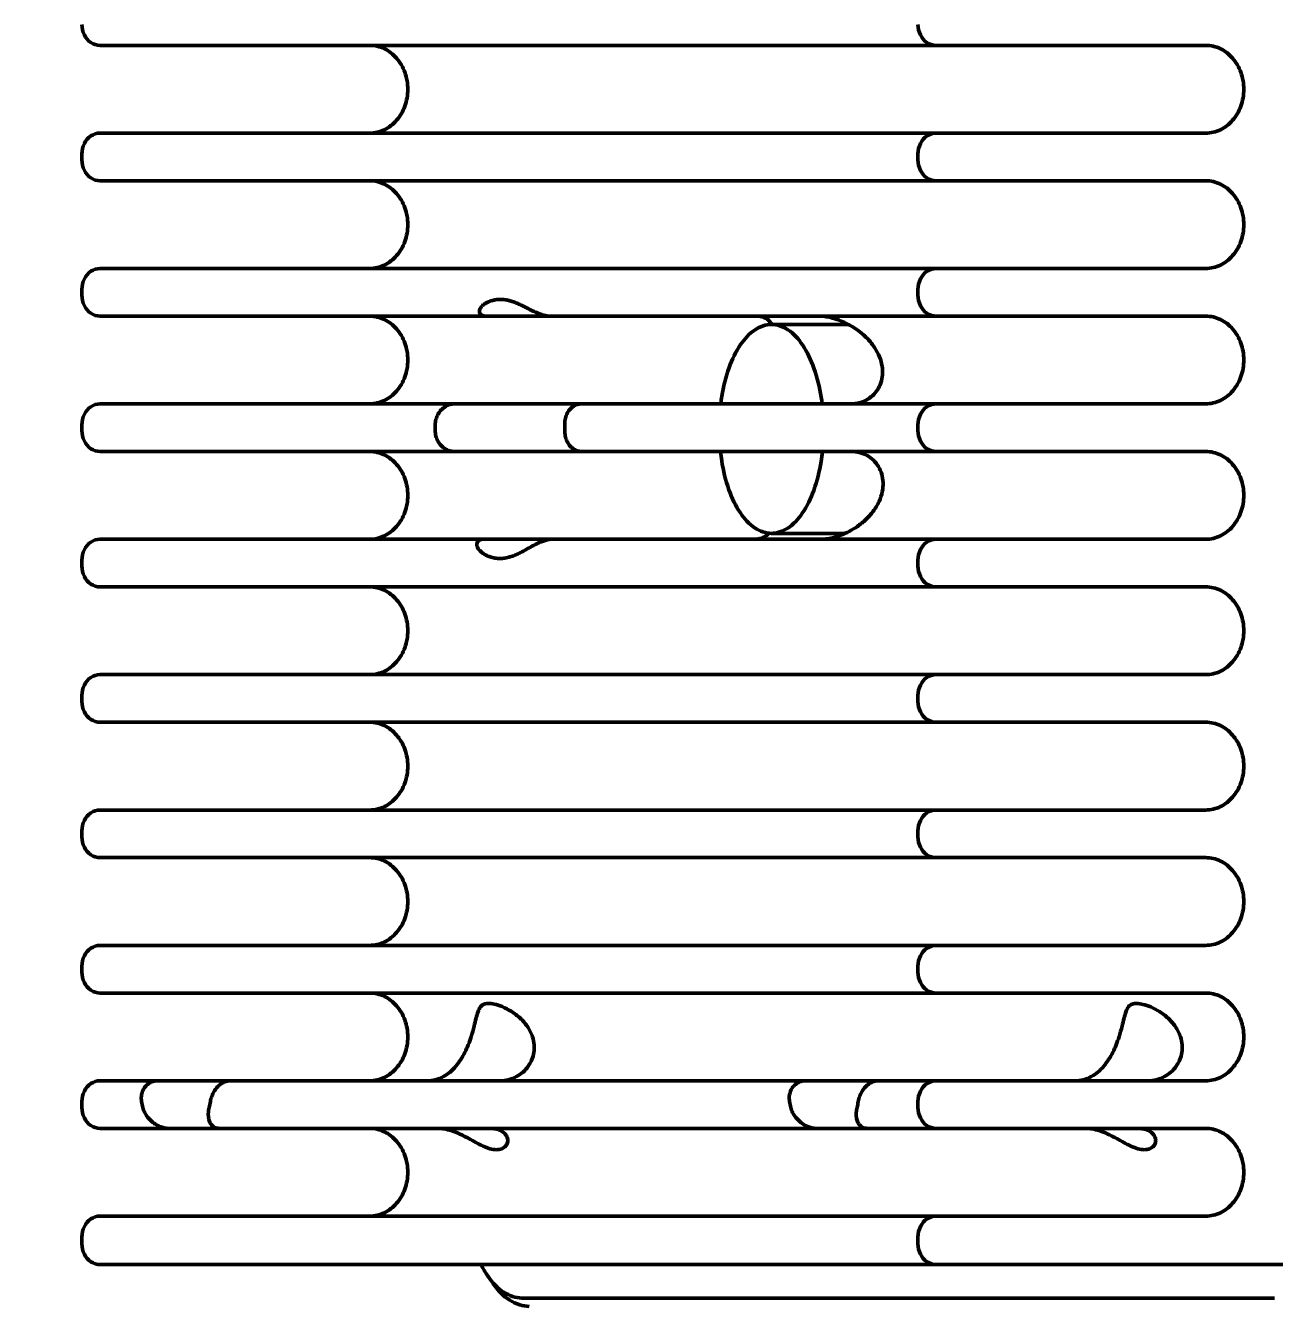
# Model space of a CAD drawing. Header units: inches. Extents: x -2049 to -860, y -317 to 524.
# Drawn here: x -1827.97 to -1808.05, y 403.3 to 423.74 of the extents above; entities that cross this region are included whole.
import ezdxf

# ---------------------------------------------------------------- set-up
doc = ezdxf.new("R2010")
doc.units = ezdxf.units.IN
doc.header["$LTSCALE"] = 2.5746062992
doc.header["$MEASUREMENT"] = 0
doc.header["$PDMODE"] = 3
doc.header["$PDSIZE"] = 0.3125
doc.layers.get('0').update_dxf_attribs({"linetype": 'CONTINUOUS', "lineweight": 50})
doc.layers.get('Defpoints').update_dxf_attribs({"linetype": 'CONTINUOUS'})
doc.layers.add('dim', color=7, linetype='CONTINUOUS', lineweight=9)
doc.styles.add('TEXTSTYLE_1', font='gdt', dxfattribs={"width": 0.8})
doc.dimstyles.new('ISO-25$0', dxfattribs={"dimtxt": 5, "dimasz": 5, "dimexe": 1.25, "dimexo": 0.625, "dimtad": 1, "dimdec": 0, "dimlfac": 1.5, "dimdsep": 46, "dimtxsty": 'TEXTSTYLE_1', "dimcen": 2.5, "dimclrd": 256, "dimclre": 256, "dimclrt": 256, "dimadec": 0, "dimazin": 0, "dimtfac": 1, "dimtdec": 0, "dimtmove": 0, "dimatfit": 3, "dimfxl": 1, "dimlwd": 25, "dimarcsym": 0})

# ---------------------------------------------------------------- blocks, each defined once
blk = doc.blocks.new('*D13')
at = {"layer": 'Defpoints', "color": 0, "transparency": 16777216}
for p in [(-1952.079727108495, 431.319482655646), (-1819.684265808555, 431.319482655646), (-1861.139652854622, 52.36996971230027)]:
    blk.add_point(p, dxfattribs=at)
at = {"layer": 'dim', "lineweight": -2, "transparency": 16777216}
for p, q in [((-1820.309265808555, 431.319482655646), (-1953.329727108495, 431.319482655646)), ((-1861.764652854622, 52.36996971230027), (-1953.329727108495, 52.3699697123003))]:
    blk.add_line(p, q, dxfattribs=at)
at = {"layer": 'dim', "lineweight": 25, "transparency": 16777216}
blk.add_line((-1952.079727108495, 57.3699697123003), (-1952.079727108495, 426.319482655646), dxfattribs=at)
at = {"layer": 'dim', "transparency": 16777216}
for points in [[(-1952.913060441828, 426.319482655646), (-1951.246393775161, 426.319482655646), (-1952.079727108495, 431.319482655646)], [(-1952.913060441828, 57.3699697123003), (-1951.246393775161, 57.3699697123003), (-1952.079727108495, 52.3699697123003)]]:
    blk.add_solid(points, dxfattribs=at)
at = {"layer": 'dim', "transparency": 16777216, "insert": (-1955.204727108495, 239.8956220591813), "char_height": 5, "attachment_point": 5, "rotation": 90, "style": 'TEXTSTYLE_1'}
blk.add_mtext('568', dxfattribs=at)
blk = doc.blocks.new('*D15')
at = {"layer": 'Defpoints', "color": 0, "transparency": 16777216}
for p in [(-1976.245767528444, 472.9669413630263), (-1812.480455610516, 472.9669413630263), (-1861.139652854622, 52.36996971230027)]:
    blk.add_point(p, dxfattribs=at)
at = {"layer": 'dim', "lineweight": -2, "transparency": 16777216}
for p, q in [((-1813.105455610516, 472.9669413630263), (-1977.495767528444, 472.9669413630263)), ((-1861.764652854622, 52.36996971230027), (-1977.495767528444, 52.36996971230031))]:
    blk.add_line(p, q, dxfattribs=at)
at = {"layer": 'dim', "lineweight": 25, "transparency": 16777216}
blk.add_line((-1976.245767528444, 57.36996971230031), (-1976.245767528444, 467.9669413630263), dxfattribs=at)
at = {"layer": 'dim', "transparency": 16777216}
for points in [[(-1977.079100861777, 467.9669413630263), (-1975.412434195111, 467.9669413630263), (-1976.245767528444, 472.9669413630263)], [(-1977.079100861777, 57.36996971230031), (-1975.412434195111, 57.36996971230031), (-1976.245767528444, 52.36996971230031)]]:
    blk.add_solid(points, dxfattribs=at)
at = {"layer": 'dim', "transparency": 16777216, "insert": (-1979.370767528444, 260.6513340369033), "char_height": 5, "attachment_point": 5, "rotation": 90, "style": 'TEXTSTYLE_1'}
blk.add_mtext('630', dxfattribs=at)

msp = doc.modelspace()

# ---------------------------------------------------------------- linework, layer by layer
at = {"color": 7, "linetype": 'Continuous'}
for p, q in [((-1826.779235799654, 423.4218666281317), (-1809.145209559334, 423.4218666281317)), ((-1826.779235799654, 422.0219116092514), (-1809.145209559334, 422.0219116092514)), ((-1827.067901659664, 421.6885889870792), (-1827.067901659664, 421.5952586512454)), ((-1813.734996725364, 421.5952586512454), (-1813.734996725364, 421.6885889870792)), ((-1826.779235799654, 421.2619360290733), (-1809.145209559334, 421.2619360290733)), ((-1826.779235799654, 419.8619810101928), (-1809.145209559334, 419.8619810101928)), ((-1827.067901659664, 419.5286583863275), (-1827.067901659664, 419.4353280521869)), ((-1813.734996725364, 419.4353280521869), (-1813.734996725364, 419.5286583863275)), ((-1826.779235799654, 419.1020054283214), (-1809.145209559334, 419.1020054283214)), ((-1816.071461300831, 418.9686763797913), (-1814.84848287131, 418.9686763797913)), ((-1826.779235799654, 417.7020504111345), (-1809.145209559334, 417.7020504111345)), ((-1827.067901659664, 417.3687277872689), (-1827.067901659664, 417.2753974531285)), ((-1821.434736011568, 417.3020632621572), (-1821.434722699009, 417.2753974531285)), ((-1813.734996725364, 417.2753974531285), (-1813.734996725364, 417.3687277872689)), ((-1826.779235799654, 416.942074829263), (-1809.145209559334, 416.942074829263)), ((-1826.779235799654, 415.5421198120759), (-1809.145209559334, 415.5421198120759)), ((-1816.071461300831, 415.6354501462163), (-1814.902735487482, 415.6354501462163)), ((-1827.067901659664, 415.2087971882104), (-1827.067901659664, 415.1154668540701)), ((-1813.734996725364, 415.1154668540701), (-1813.734996725364, 415.2087971882104)), ((-1826.779235799654, 414.7821442302045), (-1809.145209559334, 414.7821442302045)), ((-1826.779235799654, 413.3821892130175), (-1809.145209559334, 413.3821892130175)), ((-1827.067901659664, 413.0488665891519), (-1827.067901659664, 412.9555362550115)), ((-1813.734996725364, 412.9555362550115), (-1813.734996725364, 413.0488665891519)), ((-1826.779235799654, 412.6222136311461), (-1809.145209559334, 412.6222136311461)), ((-1826.779235799654, 411.2222586122657), (-1809.145209559334, 411.2222586122657)), ((-1827.067901659664, 410.8889359900936), (-1827.067901659664, 410.7956056542598)), ((-1813.734996725364, 410.7956056542598), (-1813.734996725364, 410.8889359900936)), ((-1826.779235799654, 410.4622830320876), (-1809.145209559334, 410.4622830320876)), ((-1826.779235799654, 409.0623280132072), (-1809.145209559334, 409.0623280132072)), ((-1827.067901659664, 408.729005391035), (-1827.067901659664, 408.6356750552013)), ((-1813.734996725364, 408.6356750552013), (-1813.734996725364, 408.729005391035)), ((-1826.779235799654, 408.3023524330291), (-1809.145209559334, 408.3023524330291)), ((-1809.145209559334, 406.9023974141488), (-1826.779235799654, 406.9023974141488)), ((-1827.067901659664, 406.5690747902831), (-1827.067901659664, 406.4757444561428)), ((-1813.734996725364, 406.4757444561428), (-1813.734996725364, 406.5690747902831)), ((-1826.779235799654, 406.1424218322774), (-1809.145209559334, 406.1424218322774)), ((-1826.779235799654, 404.7424668150903), (-1809.145209559334, 404.7424668150903)), ((-1827.067901659664, 404.4091441912248), (-1827.067901659664, 404.3024809517233)), ((-1813.734996725364, 404.3024809517233), (-1813.734996725364, 404.4091441912248)), ((-1826.779235799654, 403.9691583278579), (-1807.384347816998, 403.9691583278579)), ((-1808.050993063036, 403.4358421320438), (-1820.050607503566, 403.4358421320438))]:
    msp.add_line(p, q, dxfattribs=at)
for centre, radius, start, end in [((-1817.451127791961, 417.3039796322757), 3.983610449654928, 179.068694119699, 180.0275629112016), ((-1823.500224532193, 417.3020661441179), 4.132075472985142, 359.9999600603005, 0.924377254199259), ((-1823.500888346638, 417.3020613622983), 4.132739282349646, 359.6303323334992, 359.8151815587997), ((-1823.501297405574, 417.3020636329853), 4.133148344672749, 359.815168385499, 359.9999948781007), ((-1824.181519621118, 406.9216525320767), 1.966258482675377, 190.3298091244986, 193.1075820250031), ((-1826.937858898089, 406.9182257757817), 1.949388431086261, 346.8803908109995, 349.6822042110012), ((-1813.848518288061, 406.92165253377), 1.96625849283505, 190.3298091276014, 193.1075820134019), ((-1816.604858557293, 406.9182259806685), 1.949389436893943, 346.8803915351971, 349.6822034900987)]:
    msp.add_arc(centre, radius, start, end, dxfattribs=at)
for points, start_tangent, end_tangent in [([(-1826.779235799653, 423.4218666281317), (-1826.924030083822, 423.4668500999965), (-1827.028915780063, 423.5879374564506), (-1827.067901659664, 423.7551892519973)], (-1, 0), (0, 1)), ([(-1813.734996725365, 423.7551892519973), (-1813.696039895658, 423.5879952141947), (-1813.591175168983, 423.4668836455451), (-1813.446330865355, 423.4218666281317)], (0, -1), (1, 0)), ([(-1821.871916189644, 422.7218891186915), (-1821.918815003807, 422.9918288986815), (-1822.04947686033, 423.2168372243356), (-1822.24433978697, 423.3677125421677), (-1822.478114493633, 423.4218666281317)], (0, 1), (-1, 0)), ([(-1809.145209559334, 423.4218666281317), (-1808.911434852672, 423.3677125421677), (-1808.716571926031, 423.2168372243356), (-1808.585910069507, 422.9918288986815), (-1808.539011255345, 422.7218891186915)], (1, 0), (0, -1)), ([(-1822.478114493633, 422.0219116092514), (-1822.24433978697, 422.0760656952154), (-1822.04947686033, 422.2269410130475), (-1821.918815003807, 422.4519493387015), (-1821.871916189644, 422.7218891186915)], (1, 0), (0, 1)), ([(-1808.539011255345, 422.7218891186915), (-1808.585910069507, 422.4519493387015), (-1808.716571926031, 422.2269410130475), (-1808.911434852672, 422.0760656952154), (-1809.145209559334, 422.0219116092514)], (0, -1), (-1, 0)), ([(-1827.067901659664, 421.6885889870793), (-1827.028944829957, 421.8557830231884), (-1826.924080103281, 421.9768945935311), (-1826.779235799653, 422.0219116092514)], (0, 1), (1, 0)), ([(-1813.446330865355, 422.0219116092514), (-1813.591125149522, 421.9769281373868), (-1813.696010845765, 421.8558407809327), (-1813.734996725365, 421.6885889870793)], (-1, 0), (0, -1)), ([(-1826.779235799653, 421.2619360290733), (-1826.924030083822, 421.3069195009379), (-1827.028915780063, 421.4280068556988), (-1827.067901659664, 421.5952586512453)], (-1, 0), (0, 1)), ([(-1813.734996725365, 421.5952586512453), (-1813.696039895658, 421.4280646151363), (-1813.591175168983, 421.3069530447936), (-1813.446330865355, 421.2619360290733)], (0, -1), (1, 0)), ([(-1821.871916189644, 420.5619585196332), (-1821.918815003807, 420.8318982996232), (-1822.04947686033, 421.0569066252773), (-1822.24433978697, 421.2077819431091), (-1822.478114493633, 421.2619360290733)], (0, 1), (-1, 0)), ([(-1809.145209559334, 421.2619360290733), (-1808.911434852672, 421.2077819431091), (-1808.716571926031, 421.0569066252773), (-1808.585910069507, 420.8318982996232), (-1808.539011255345, 420.5619585196332)], (1, 0), (0, -1)), ([(-1822.478114493633, 419.8619810101928), (-1822.24433978697, 419.916135096157), (-1822.04947686033, 420.0670104139889), (-1821.918815003807, 420.2920187396429), (-1821.871916189644, 420.5619585196332)], (1, 0), (0, 1)), ([(-1808.539011255345, 420.5619585196332), (-1808.585910069507, 420.2920187396429), (-1808.716571926031, 420.0670104139889), (-1808.911434852672, 419.916135096157), (-1809.145209559334, 419.8619810101928)], (0, -1), (-1, 0)), ([(-1827.067901659664, 419.5286583863275), (-1827.028944829957, 419.6958524241298), (-1826.924080103281, 419.8169639927795), (-1826.779235799653, 419.8619810101928)], (0, 1), (1, 0)), ([(-1813.446330865355, 419.8619810101928), (-1813.591125149522, 419.8169975383282), (-1813.696010845765, 419.6959101818741), (-1813.734996725365, 419.5286583863275)], (-1, 0), (0, -1)), ([(-1826.779235799653, 419.1020054283214), (-1826.924030083822, 419.146988900186), (-1827.028915780063, 419.2680762566403), (-1827.067901659664, 419.4353280521869)], (-1, 0), (0, 1)), ([(-1820.62048523365, 419.1020054300147), (-1820.661584823174, 419.1060216014646), (-1820.695229613375, 419.1184809222146), (-1820.718387768015, 419.1390153970359), (-1820.72905665288, 419.1656230199208), (-1820.727103127142, 419.1962963460509), (-1820.712949078019, 419.228938569505), (-1820.686708698547, 419.2623283434331), (-1820.647659971206, 419.2952697912861), (-1820.596369368915, 419.3250442047392), (-1820.535010333708, 419.3486394116024), (-1820.466484695248, 419.363670487773), (-1820.395617307912, 419.3686635270753)], (-1, 0), (1, 0)), ([(-1820.395617307912, 419.3686635270753), (-1820.318064264418, 419.362991298356), (-1820.242868559822, 419.3472619275022), (-1820.169546255004, 419.3233761353491), (-1820.099484773612, 419.2942282604982), (-1820.032344266102, 419.2623301027498), (-1819.967072539104, 419.2295010496719), (-1819.902176550701, 419.1969548402128), (-1819.836722736955, 419.1660547637153), (-1819.772136711725, 419.1392253060513), (-1819.710207234553, 419.1186509172593), (-1819.653791254745, 419.1060931662053), (-1819.605081443211, 419.1020054300147)], (1, 0), (1, 0)), ([(-1813.734996725365, 419.4353280521869), (-1813.696039895658, 419.2681340160777), (-1813.591175168983, 419.147022445735), (-1813.446330865355, 419.1020054283214)], (0, -1), (1, 0)), ([(-1821.871916189644, 418.4020279205746), (-1821.918815003807, 418.6719677005649), (-1822.04947686033, 418.8969760262189), (-1822.24433978697, 419.0478513423573), (-1822.478114493633, 419.1020054283214)], (0, 1), (-1, 0)), ([(-1816.071461300831, 418.9686763797913), (-1816.331211620791, 418.8856373496347), (-1816.563453718684, 418.6471811195813), (-1816.745425621419, 418.2821867987846), (-1816.863100695727, 417.8224189368188), (-1816.879819037991, 417.7067824162505)], (-1, 0), (-0.1244129919042194, -0.9922305213232662)), ([(-1816.124234141922, 419.042498200199), (-1816.17988511863, 419.0768048728128), (-1816.245583655207, 419.0960298249767), (-1816.319363925935, 419.1020054300147)], (-0.7637117201696733, 0.6455574401054321), (-1, 0)), ([(-1816.067273154894, 418.9696954847929), (-1816.079978211054, 418.9916710381909), (-1816.124234141922, 419.042498200199)], (-0.4593719394216995, 0.8882440099837131), (-0.7637117188787874, 0.6455574416325847)), ([(-1815.26262265891, 417.7028997937096), (-1815.277746543699, 417.8096104568739), (-1815.393919811673, 418.2722673557856), (-1815.576379883337, 418.642637650914), (-1815.810575371505, 418.8848899430895), (-1816.071461300831, 418.9686763797913)], (-0.1231545393544798, 0.9923875046756614), (-1, 0)), ([(-1815.303960135496, 419.1020054300147), (-1815.22276140829, 419.0964391565311), (-1815.126867001135, 419.0782487232872), (-1815.018807272171, 419.0457013691715), (-1814.904861949489, 418.9987608444686), (-1814.785334709121, 418.9349798599193), (-1814.66108083641, 418.8498598797056), (-1814.537015371459, 418.738294922821), (-1814.427322649378, 418.6018033863446), (-1814.347619688577, 418.4498900969973), (-1814.30735115019, 418.3017100406574), (-1814.302448222112, 418.1640617728546), (-1814.328664284404, 418.0370034763455), (-1814.382795605926, 417.9249918324802), (-1814.461371643883, 417.8317419324751), (-1814.560566117897, 417.7610561357577), (-1814.674529611154, 417.7170645782217), (-1814.797900835133, 417.7020504111345)], (1, 0), (-1, -7.524671684710189e-10)), ([(-1809.145209559334, 419.1020054283214), (-1808.912006955743, 419.0481325976804), (-1808.716492778787, 418.8968908051837), (-1808.585991500984, 418.672175271162), (-1808.539032351906, 418.4047645234716), (-1808.584110754067, 418.1371353563459), (-1808.713880024004, 417.9102041871681), (-1808.910834251717, 417.7564899297407), (-1809.145209559334, 417.7020504111345)], (1, 0), (-1, -8.295675673571268e-10)), ([(-1822.478114493633, 417.7020504111345), (-1822.24433978697, 417.7562044970985), (-1822.04947686033, 417.9070798132373), (-1821.918815003807, 418.1320881405844), (-1821.871916189644, 418.4020279205746)], (1, 0), (0, 1)), ([(-1827.067901659664, 417.3687277872689), (-1827.028944829957, 417.5359218250713), (-1826.924080103281, 417.657033393721), (-1826.779235799653, 417.7020504111345)], (0, 1), (1, 0)), ([(-1821.434211565831, 417.3687277974286), (-1821.422190929626, 417.4545848179338), (-1821.389524324649, 417.5352888045977), (-1821.338823411824, 417.604697130735), (-1821.274483384464, 417.6577359639332), (-1821.201880812935, 417.6908364089845), (-1821.126544520468, 417.7020504111345)], (0.01613533402633926, 0.999869817024125), (1, 0)), ([(-1819.099022146233, 417.7020504111345), (-1819.171921500454, 417.6909175813896), (-1819.238563311922, 417.6578460558495), (-1819.294422831169, 417.6047969867799), (-1819.336046956173, 417.5354683734413), (-1819.361171625694, 417.4548680306872), (-1819.368686817503, 417.3687277872689)], (-1, 0), (0.01613533029615441, -0.9998698170843212)), ([(-1813.446330865355, 417.7020504111345), (-1813.591125149522, 417.6570669392698), (-1813.696010845765, 417.5359795828155), (-1813.734996725365, 417.3687277872689)], (-1, 0), (0, -1)), ([(-1826.779235799653, 416.942074829263), (-1826.924030083822, 416.9870583011278), (-1827.028915780063, 417.1081456575819), (-1827.067901659664, 417.2753974531287)], (-1, 0), (0, 1)), ([(-1821.130285783005, 416.942074829263), (-1821.205400020565, 416.953256523651), (-1821.277831577697, 416.986424540691), (-1821.341678305493, 417.0395286159264), (-1821.391592033265, 417.1088237362077), (-1821.423421340599, 417.1893285187656), (-1821.434663302171, 417.275397444662)], (-1, 0), (-0.006452019015008637, 0.9999791855086935)), ([(-1819.368235082858, 417.2753974531287), (-1819.359957333043, 417.18961845045), (-1819.334128118947, 417.1090049830909), (-1819.29190155578, 417.0396281062231), (-1819.235630874544, 416.9865317167807), (-1819.168700247263, 416.9533359367395), (-1819.095280882004, 416.9420748309565)], (-0.006452015015858297, -0.9999791855344966), (1, 0)), ([(-1813.734996725365, 417.2753974531287), (-1813.696039895658, 417.1082034153262), (-1813.591175168983, 416.9870918466764), (-1813.446330865355, 416.942074829263)], (0, -1), (1, 0)), ([(-1821.871916189644, 416.242097319823), (-1821.918815003807, 416.512037099813), (-1822.04947686033, 416.7370454271601), (-1822.24433978697, 416.8879207432988), (-1822.478114493633, 416.942074829263)], (0, 1), (-1, 0)), ([(-1816.884588930224, 416.9375140112597), (-1816.86517605627, 416.7945160691337), (-1816.749002788295, 416.3318591702222), (-1816.566542718325, 415.9614888750938), (-1816.332347230156, 415.7192365829182), (-1816.071461300831, 415.6354501462163)], (0.1116116772725229, -0.9937518973548751), (1, 0)), ([(-1816.071461300831, 415.6354501462163), (-1815.811710979178, 415.7184891763728), (-1815.579468881285, 415.9569454064264), (-1815.397496980243, 416.3219397272231), (-1815.279821904241, 416.7817075891891), (-1815.257930777731, 416.9410866130552)], (1, 0), (0.1104760916200148, 0.9938787819348823)), ([(-1814.794159575983, 416.9420748309565), (-1814.66614593997, 416.9259223520309), (-1814.54756591306, 416.8783299877525), (-1814.445738182042, 416.8024656191606), (-1814.365992167931, 416.7021762337407), (-1814.313254235478, 416.5822403171167), (-1814.291333872814, 416.4475517010705), (-1814.303515443328, 416.3015894811495), (-1814.355150898804, 416.1450285695479), (-1814.447470279388, 415.9904596651411), (-1814.567825164017, 415.8559989813714), (-1814.700909830066, 415.7481644364918), (-1814.832338655585, 415.6679536613406), (-1814.956989436263, 415.6104000978051), (-1815.074014924749, 415.5712450867331), (-1815.179926954601, 415.5489674862402), (-1815.270035847598, 415.5421198103826)], (1, 0), (-1, -7.57356697888444e-10)), ([(-1809.145209559334, 416.942074829263), (-1808.912006955743, 416.8882019969286), (-1808.716492778787, 416.7369602061253), (-1808.585991500984, 416.5122446721036), (-1808.539032351906, 416.2448339244131), (-1808.584110754067, 415.9772047555941), (-1808.713880024004, 415.7502735881095), (-1808.910834251717, 415.5965593306821), (-1809.145209559334, 415.5421198120759)], (1, 0), (-1, -8.295675673571268e-10)), ([(-1822.478114493633, 415.5421198120759), (-1822.24433978697, 415.59627389804), (-1822.04947686033, 415.7471492141787), (-1821.918815003807, 415.9721575398327), (-1821.871916189644, 416.242097319823)], (1, 0), (0, 1)), ([(-1816.210886624229, 415.5678158023724), (-1816.152765521007, 415.6028757707553), (-1816.110774042528, 415.6477123591399)], (0.9189721403773106, 0.3943224634868582), (0.5876985306025165, 0.8090799942698141)), ([(-1827.067901659664, 415.2087971882106), (-1827.028944829957, 415.3759912260129), (-1826.924080103281, 415.4971027946625), (-1826.779235799653, 415.5421198120759)], (0, 1), (1, 0)), ([(-1820.400517973768, 415.2354630632771), (-1820.401475174186, 415.2354638743577), (-1820.481738220858, 415.241935948777), (-1820.558259664643, 415.2604830542943), (-1820.626409320676, 415.2888802715044), (-1820.682046036589, 415.3233853219043), (-1820.723751406809, 415.3604627322249), (-1820.752133916199, 415.3980312154471), (-1820.767784957662, 415.435024324183), (-1820.770199519227, 415.4701921425809), (-1820.75868043732, 415.5005646289238), (-1820.733919580629, 415.5236181998838), (-1820.69817321454, 415.5375825729815), (-1820.65440952155, 415.5421198120759)], (-0.9999999963626024, -8.529240508160928e-05), (1, 0)), ([(-1819.571157153617, 415.5421198103826), (-1819.621870539135, 415.5376582219109), (-1819.680882252886, 415.5237487330629), (-1819.745911898568, 415.5006170155871), (-1819.813228840663, 415.4703723870426), (-1819.881306549274, 415.4352804038349), (-1819.949136016422, 415.3977891510648), (-1820.018442822022, 415.3590737626138), (-1820.090652899962, 415.320872362208), (-1820.165377016219, 415.2864573603816), (-1820.242328522373, 415.2590941134688), (-1820.321260953213, 415.2414806599392), (-1820.400517973768, 415.2354630632771)], (-1, 0), (-0.9999999963624652, -8.529401681388606e-05)), ([(-1816.353288213836, 415.5421198120759), (-1816.278335139177, 415.5482236575933), (-1816.210886624229, 415.5678158023724)], (1, 0), (0.918972138229908, 0.3943224684913992)), ([(-1813.446330865355, 415.5421198120759), (-1813.591125149522, 415.4971363402113), (-1813.696010845765, 415.3760489837571), (-1813.734996725365, 415.2087971882106)], (-1, 0), (0, -1)), ([(-1826.779235799653, 414.7821442302045), (-1826.924030083822, 414.8271277020694), (-1827.028915780063, 414.9482150585235), (-1827.067901659664, 415.1154668540699)], (-1, 0), (0, 1)), ([(-1813.734996725365, 415.1154668540699), (-1813.696039895658, 414.9482728162676), (-1813.591175168983, 414.8271612476181), (-1813.446330865355, 414.7821442302045)], (0, -1), (1, 0)), ([(-1821.871916189644, 414.0821667207644), (-1821.918815003807, 414.3521065007547), (-1822.04947686033, 414.5771148281019), (-1822.24433978697, 414.7279901442406), (-1822.478114493633, 414.7821442302045)], (0, 1), (-1, 0)), ([(-1809.145209559334, 414.7821442302045), (-1808.911434852672, 414.7279901442406), (-1808.716571926031, 414.5771148281019), (-1808.585910069507, 414.3521065007547), (-1808.539011255345, 414.0821667207644)], (1, 0), (0, -1)), ([(-1822.478114493633, 413.3821892130175), (-1822.24433978697, 413.4363432989816), (-1822.04947686033, 413.5872186151202), (-1821.918815003807, 413.8122269407741), (-1821.871916189644, 414.0821667207644)], (1, 0), (0, 1)), ([(-1808.539011255345, 414.0821667207644), (-1808.585910069507, 413.8122269407741), (-1808.716571926031, 413.5872186151202), (-1808.911434852672, 413.4363432989816), (-1809.145209559334, 413.3821892130175)], (0, -1), (-1, 0)), ([(-1827.067901659664, 413.0488665891518), (-1827.028944829957, 413.2160606252611), (-1826.924080103281, 413.3371721956039), (-1826.779235799653, 413.3821892130175)], (0, 1), (1, 0)), ([(-1813.446330865355, 413.3821892130175), (-1813.591125149522, 413.3372057394594), (-1813.696010845765, 413.2161183846987), (-1813.734996725365, 413.0488665891518)], (-1, 0), (0, -1)), ([(-1826.779235799653, 412.622213631146), (-1826.924030083822, 412.6671971030108), (-1827.028915780063, 412.7882844594649), (-1827.067901659664, 412.9555362550115)], (-1, 0), (0, 1)), ([(-1813.734996725365, 412.9555362550115), (-1813.696039895658, 412.788342217209), (-1813.591175168983, 412.6672306485595), (-1813.446330865355, 412.622213631146)], (0, -1), (1, 0)), ([(-1821.871916189644, 411.9222361217059), (-1821.918815003807, 412.1921759016961), (-1822.04947686033, 412.4171842273501), (-1822.24433978697, 412.568059545182), (-1822.478114493633, 412.622213631146)], (0, 1), (-1, 0)), ([(-1809.145209559334, 412.622213631146), (-1808.911434852672, 412.568059545182), (-1808.716571926031, 412.4171842273501), (-1808.585910069507, 412.1921759016961), (-1808.539011255345, 411.9222361217059)], (1, 0), (0, -1)), ([(-1822.478114493633, 411.2222586122657), (-1822.24433978697, 411.2764126982298), (-1822.04947686033, 411.4272880160618), (-1821.918815003807, 411.6522963417157), (-1821.871916189644, 411.9222361217059)], (1, 0), (0, 1)), ([(-1808.539011255345, 411.9222361217059), (-1808.585910069507, 411.6522963417157), (-1808.716571926031, 411.4272880160618), (-1808.911434852672, 411.2764126982298), (-1809.145209559334, 411.2222586122657)], (0, -1), (-1, 0)), ([(-1827.067901659664, 410.8889359900936), (-1827.028944829957, 411.0561300262026), (-1826.924080103281, 411.1772415965455), (-1826.779235799653, 411.2222586122657)], (0, 1), (1, 0)), ([(-1813.446330865355, 411.2222586122657), (-1813.591125149522, 411.177275140401), (-1813.696010845765, 411.0561877856401), (-1813.734996725365, 410.8889359900936)], (-1, 0), (0, -1)), ([(-1826.779235799653, 410.4622830320877), (-1826.924030083822, 410.5072665039523), (-1827.028915780063, 410.6283538604064), (-1827.067901659664, 410.7956056542599)], (-1, 0), (0, 1)), ([(-1813.734996725365, 410.7956056542599), (-1813.696039895658, 410.6284116181507), (-1813.591175168983, 410.5073000478077), (-1813.446330865355, 410.4622830320877)], (0, -1), (1, 0)), ([(-1821.871916189644, 409.7623055226474), (-1821.918815003807, 410.0322453026375), (-1822.04947686033, 410.2572536282914), (-1822.24433978697, 410.4081289461234), (-1822.478114493633, 410.4622830320877)], (0, 1), (-1, 0)), ([(-1809.145209559334, 410.4622830320877), (-1808.911434852672, 410.4081289461234), (-1808.716571926031, 410.2572536282914), (-1808.585910069507, 410.0322453026375), (-1808.539011255345, 409.7623055226474)], (1, 0), (0, -1)), ([(-1822.478114493633, 409.0623280132072), (-1822.24433978697, 409.1164820991712), (-1822.04947686033, 409.2673574170031), (-1821.918815003807, 409.4923657426573), (-1821.871916189644, 409.7623055226474)], (1, 0), (0, 1)), ([(-1808.539011255345, 409.7623055226474), (-1808.585910069507, 409.4923657426573), (-1808.716571926031, 409.2673574170031), (-1808.911434852672, 409.1164820991712), (-1809.145209559334, 409.0623280132072)], (0, -1), (-1, 0)), ([(-1827.067901659664, 408.7290053893419), (-1827.028944829957, 408.8961994271442), (-1826.924080103281, 409.0173109957937), (-1826.779235799653, 409.0623280132072)], (0, 1), (1, 0)), ([(-1813.446330865355, 409.0623280132072), (-1813.591125149522, 409.0173445413427), (-1813.696010845765, 408.8962571848886), (-1813.734996725365, 408.7290053893419)], (-1, 0), (0, -1)), ([(-1826.779235799653, 408.3023524330291), (-1826.924030083822, 408.3473359048939), (-1827.028915780063, 408.4684232596549), (-1827.067901659664, 408.6356750552011)], (-1, 0), (0, 1)), ([(-1813.734996725365, 408.6356750552011), (-1813.696039895658, 408.4684810190921), (-1813.591175168983, 408.3473694487494), (-1813.446330865355, 408.3023524330291)], (0, -1), (1, 0)), ([(-1821.871916189644, 407.6023749235889), (-1821.918815003807, 407.8723147035791), (-1822.04947686033, 408.0973230292332), (-1822.24433978697, 408.2481983453719), (-1822.478114493633, 408.3023524330291)], (0, 1), (-1, 0)), ([(-1809.145209559334, 408.3023524330291), (-1808.911434852672, 408.2481983453719), (-1808.716571926031, 408.0973230292332), (-1808.585910069507, 407.8723147035791), (-1808.539011255345, 407.6023749235889)], (1, 0), (0, -1)), ([(-1820.585596017207, 408.1356986900533), (-1820.592080413617, 408.1356159361256), (-1820.662967068775, 408.1211631570405), (-1820.713624306856, 408.0792790324442), (-1820.750470157897, 408.0052085845049), (-1820.781242366436, 407.8992491767088), (-1820.813074765697, 407.7725219179235), (-1820.861864645619, 407.6023190673969)], (-0.9999975388975887, -0.002218602885978581), (-0.3075582825746672, -0.9515292443323646)), ([(-1819.882062806588, 407.6023149832082), (-1819.966956705279, 407.7721457898754), (-1820.0802576168, 407.9021690550369), (-1820.222053434178, 408.010046370449), (-1820.367890215996, 408.0845422394789), (-1820.494823148906, 408.1247217384863), (-1820.585596017207, 408.1356986900533)], (-0.3074323023297918, 0.9515699551184887), (-0.999997538895949, -0.002218603624923704)), ([(-1810.528844300426, 407.602377924079), (-1810.48017047107, 407.7721457864888), (-1810.447495360752, 407.9021690651967), (-1810.415716193101, 408.0100463856885), (-1810.376542715129, 408.0845422581049), (-1810.321427801743, 408.1247217469526), (-1810.252459023723, 408.135720409742)], (0.307471586664539, 0.9515572622779939), (0.9999836557569896, -0.005717361182100863)), ([(-1810.252459023723, 408.135720409742), (-1810.245834418738, 408.1356159344323), (-1810.146427099564, 408.1211631553471), (-1810.022235412521, 408.0792790341374), (-1809.881349649595, 408.0052085828116), (-1809.744127876422, 407.8992491767088), (-1809.634215468333, 407.7725219145369), (-1809.549081781026, 407.6023777920036)], (0.9999836557626474, -0.00571736019253462), (0.3075948546268797, -0.951517422545204)), ([(-1822.478114493633, 406.9023974141489), (-1822.24433978697, 406.9565515001128), (-1822.04947686033, 407.1074268162515), (-1821.918815003807, 407.3324351435989), (-1821.871916189644, 407.6023749235889)], (1, 0), (0, 1)), ([(-1820.861864645619, 407.6023190673969), (-1820.907057616725, 407.476585323089), (-1820.96141657928, 407.3552723727767), (-1821.026757947453, 407.2401997123981), (-1821.105047303128, 407.1340899431264), (-1821.197484557937, 407.0416524868168), (-1821.303322745588, 406.9690423395571)], (-0.3075582836444468, -0.9515292439865848), (-0.8786224405278369, -0.4775171274424695)), ([(-1820.136694725342, 406.9690417079639), (-1820.033118865013, 407.0416499011799), (-1819.950151174391, 407.1340872931449), (-1819.892077030875, 407.2401918911426), (-1819.860569998546, 407.3552665038719), (-1819.856608120392, 407.4765825596578), (-1819.882062806588, 407.6023149832082)], (0.878623541935379, 0.477515100867951), (-0.3074323028950703, 0.951569954935859)), ([(-1810.970274674647, 406.9690619392605), (-1810.864414298268, 407.0417104172755), (-1810.771990499947, 407.1341551479112), (-1810.693716678413, 407.2402618286422), (-1810.628383602226, 407.3553354084713), (-1810.574031023333, 407.476648536578), (-1810.528844300426, 407.602377924079)], (0.8785415089238716, 0.4776660099879066), (0.3074715847011077, 0.9515572629124267)), ([(-1809.549081781026, 407.6023777920036), (-1809.523612190588, 407.4766472361397), (-1809.527557958887, 407.355337342196), (-1809.559045789433, 407.2402659263772), (-1809.617102338087, 407.1341544062549), (-1809.700049606073, 407.0417101463509), (-1809.803646078685, 406.9690619392605)], (0.3075948544335007, -0.9515174226077174), (-0.878544074867527, -0.4776612905764512)), ([(-1808.539011255345, 407.6023749235889), (-1808.585910069507, 407.3324351435989), (-1808.716571926031, 407.1074268162515), (-1808.911434852672, 406.9565515001128), (-1809.145209559334, 406.9023974141489)], (0, -1), (-1, 0)), ([(-1827.067901659664, 406.5690747902831), (-1827.028944829957, 406.7362688280857), (-1826.924080103281, 406.8573803967352), (-1826.779235799653, 406.9023974141489)], (0, 1), (1, 0)), ([(-1826.115908322013, 406.5690747902831), (-1826.119974619599, 406.6549939862974), (-1826.101259520492, 406.7345870499095), (-1826.062049039296, 406.8033174955345), (-1826.005714641668, 406.856738388337), (-1825.936999535457, 406.8907264637477), (-1825.861645453402, 406.9023974141489)], (-0.1795248867242882, 0.9837534320380446), (1, 0)), ([(-1824.696922534503, 406.9023974141489), (-1824.772767344029, 406.8907996337165), (-1824.844346728062, 406.8568421253771), (-1824.90713091148, 406.8034497880304), (-1824.958301407803, 406.7348122830992), (-1824.996309090326, 406.6552808396007), (-1825.019991387605, 406.5690747919767)], (-1, 0), (-0.1795248875829782, -0.9837534318813425)), ([(-1821.303322745588, 406.9690423395571), (-1821.431603530217, 406.918512175286), (-1821.560524150767, 406.9023974141489)], (-0.8786224409880911, -0.4775171265956112), (-1, 0)), ([(-1820.395801226788, 406.9023974141489), (-1820.266260615546, 406.9184644146607), (-1820.136694725342, 406.9690417079639)], (1, 0), (0.8786235422195678, 0.477515100345045)), ([(-1815.782906997423, 406.5690747919767), (-1815.786973295009, 406.6549939879907), (-1815.768258197597, 406.7345870516028), (-1815.729047714706, 406.8033174955345), (-1815.672713317078, 406.856738388337), (-1815.603998210866, 406.8907264637477), (-1815.528644128813, 406.9023974141489)], (-0.1795248867242882, 0.9837534320380446), (1, 0)), ([(-1814.363921209913, 406.9023974141489), (-1814.43976601944, 406.8907996354098), (-1814.511345403472, 406.8568421253771), (-1814.57412958689, 406.8034497880304), (-1814.625300083213, 406.7348122830992), (-1814.663307765737, 406.6552808396007), (-1814.686990063015, 406.5690747902831)], (-1, 0), (-0.1795248869867071, -0.9837534319901557)), ([(-1813.446330865355, 406.9023974141489), (-1813.591125149522, 406.8574139422841), (-1813.696010845765, 406.73632658583), (-1813.734996725365, 406.5690747902831)], (-1, 0), (0, -1)), ([(-1811.227522821098, 406.9023974141489), (-1811.098816102314, 406.9184579937469), (-1810.970284841094, 406.9690619392605)], (1, 0), (0.878541509597081, 0.4776660087497142)), ([(-1809.803609588525, 406.9690619392605), (-1809.933068693786, 406.918512175286), (-1810.062799900505, 406.9023974141489)], (-0.8785440750732624, -0.4776612901980499), (-1, 0)), ([(-1826.779235799653, 406.1424218322775), (-1826.924030083822, 406.1874053041421), (-1827.028915780063, 406.3084926605962), (-1827.067901659664, 406.4757444561428)], (-1, 0), (0, 1)), ([(-1825.69089357581, 406.1424218322775), (-1825.747624752716, 406.1482659338876), (-1825.811658997608, 406.1669967246094), (-1825.88114621869, 406.2006198933314), (-1825.951900660936, 406.250751496995), (-1826.016873790047, 406.3170856261361), (-1826.067152131569, 406.3949833907395), (-1826.096547411404, 406.4757444561428)], (-1, 0), (-0.2272120406392173, 0.9738453104002511)), ([(-1825.039352298214, 406.475744457836), (-1825.051521201309, 406.3953427248473), (-1825.049479103536, 406.3174719748156), (-1825.032779639639, 406.2511185558409), (-1825.003551960553, 406.2008601967036), (-1824.964887597369, 406.1672448407702), (-1824.919098561601, 406.1483945401152), (-1824.867674417175, 406.1424218322775)], (-0.2272120391947661, -0.9738453107372622), (1, 0)), ([(-1815.35789225122, 406.1424218322775), (-1815.414623428126, 406.1482659338876), (-1815.478657674711, 406.1669967246094), (-1815.548144895794, 406.2006198933314), (-1815.618899338039, 406.250751496995), (-1815.683872465457, 406.3170856278293), (-1815.734150808673, 406.394983392433), (-1815.763546088508, 406.475744457836)], (-1, 0), (-0.2272120399691691, 0.9738453105565836)), ([(-1814.706350973624, 406.4757444561428), (-1814.718519876719, 406.3953427248473), (-1814.716477778946, 406.3174719748156), (-1814.699778316743, 406.2511185558409), (-1814.670550635963, 406.2008601967036), (-1814.631886272779, 406.1672448407702), (-1814.586097237012, 406.1483945384218), (-1814.534673090892, 406.1424218322775)], (-0.227212038339935, -0.9738453109367072), (1, 0)), ([(-1813.734996725365, 406.4757444561428), (-1813.696039895658, 406.3085504183403), (-1813.591175168983, 406.1874388496907), (-1813.446330865355, 406.1424218322775)], (0, -1), (1, 0)), ([(-1821.871916189644, 405.4424443245305), (-1821.918815003807, 405.7123841045207), (-1822.04947686033, 405.9373924301748), (-1822.24433978697, 406.0882677463132), (-1822.478114493633, 406.1424218322775)], (0, 1), (-1, 0)), ([(-1821.389772268095, 406.1424218322775), (-1821.286933405727, 406.133186074351), (-1821.178909870599, 406.1064037237071), (-1821.067357767394, 406.063968253946), (-1820.954993352571, 406.0097462708832), (-1820.841485540992, 405.9482389298396), (-1820.727199765957, 405.8866125021824), (-1820.614718535206, 405.8356000683673), (-1820.507629261647, 405.8062811604919), (-1820.458359128877, 405.8024148916387)], (1, 0), (0.9999997705353958, -0.0006774431006436437)), ([(-1820.458359128877, 405.8024148916387), (-1820.412547685948, 405.8063528674676), (-1820.338124721043, 405.8358681940055), (-1820.291783969283, 405.8871763860774), (-1820.276735748663, 405.9487067286221), (-1820.29128794862, 406.0101128471449), (-1820.331548675911, 406.0642339395691), (-1820.393578065007, 406.1064343517362), (-1820.473100161607, 406.1331874459069), (-1820.566553109461, 406.1424218322775)], (0.9999997705347656, -0.0006774440311733131), (-1, 0)), ([(-1810.125248051027, 405.8024145360503), (-1810.17510399904, 405.8063528674676), (-1810.282423924283, 405.8358681923121), (-1810.395299882056, 405.8871763860774), (-1810.509330474878, 405.9487067286221), (-1810.62269635243, 406.0101128471449), (-1810.734964311314, 406.0642339378758), (-1810.846004836008, 406.1064343500431), (-1810.953940026001, 406.1331874459069), (-1811.056770943505, 406.1424218322775)], (-0.9999999586156172, 0.0002876956085420282), (-1, 0)), ([(-1810.233551781484, 406.1424218322775), (-1810.14009230096, 406.133186074351), (-1810.060514089097, 406.1064037237071), (-1809.998266048586, 406.063968253946), (-1809.958111693078, 406.0097462708832), (-1809.943732917054, 405.9482389298396), (-1809.959081371267, 405.8866125021824), (-1810.005514684428, 405.8356000683673), (-1810.079946843838, 405.8062811604919), (-1810.125248051027, 405.8024145360503)], (1, 0), (-0.999999958615666, 0.0002876954378755714)), ([(-1809.145209559334, 406.1424218322775), (-1808.911434852672, 406.0882677463132), (-1808.716571926031, 405.9373924301748), (-1808.585910069507, 405.7123841045207), (-1808.539011255345, 405.4424443245305)], (1, 0), (0, -1)), ([(-1822.478114493633, 404.7424668150903), (-1822.24433978697, 404.7966209010543), (-1822.04947686033, 404.9474962171931), (-1821.918815003807, 405.1725045445402), (-1821.871916189644, 405.4424443245305)], (1, 0), (0, 1)), ([(-1808.539011255345, 405.4424443245305), (-1808.585910069507, 405.1725045445402), (-1808.716571926031, 404.9474962171931), (-1808.911434852672, 404.7966209010543), (-1809.145209559334, 404.7424668150903)], (0, -1), (-1, 0)), ([(-1827.067901659664, 404.4091441912248), (-1827.028944829957, 404.5763382290272), (-1826.924080103281, 404.6974497976768), (-1826.779235799653, 404.7424668150903)], (0, 1), (1, 0)), ([(-1813.446330865355, 404.7424668150903), (-1813.591125149522, 404.6974833432255), (-1813.696010845765, 404.5763959867713), (-1813.734996725365, 404.4091441912248)], (-1, 0), (0, -1)), ([(-1826.779235799653, 403.9691583278579), (-1826.924030083822, 404.0141417997226), (-1827.028915780063, 404.1352291561769), (-1827.067901659664, 404.3024809517234)], (-1, 0), (0, 1)), ([(-1813.734996725365, 404.3024809517234), (-1813.696039895658, 404.1352869139209), (-1813.591175168983, 404.0141753452713), (-1813.446330865355, 403.9691583278579)], (0, -1), (1, 0)), ([(-1820.700029730636, 403.9619737250527), (-1820.599539366554, 403.7928618084202), (-1820.589660071199, 403.7785664805696)], (0.4592855883511736, -0.888288662729023), (0.5734902277200217, -0.8192124014623052)), ([(-1820.589660071199, 403.7785664805696), (-1820.339899207934, 403.5277847699189)], (0.5734902300110355, -0.8192123998584794), (0.8434939076033191, -0.5371387417009532)), ([(-1820.512532321801, 403.6694664907765), (-1820.244148226584, 403.4003969037594), (-1820.085166742278, 403.3261525255957)], (0.5737126779643658, -0.8190566299975576), (0.955649434904802, -0.2945066341631918)), ([(-1820.339899207934, 403.5277847699189), (-1820.050607503566, 403.4358421320438)], (0.8434939065675668, -0.537138743327443), (1, 0)), ([(-1820.085166742278, 403.3261525255957), (-1819.935141160917, 403.3025130818203)], (0.9556494358253055, -0.2945066311762358), (1, 0))]:
    msp.add_spline(points, degree=3, dxfattribs=dict(at, start_tangent=start_tangent, end_tangent=end_tangent))

# ---------------------------------------------------------------- dimensions: what is measured, and where the dimension line sits
at = {"layer": 'dim'}
for base, p2, text, picture, middle in [((-1976.245767528444, 472.9669413630263), (-1812.480455610516, 472.9669413630263), '630', '*D15', (-1976.245767528444, 260.6513340369033)), ((-1952.079727108495, 431.319482655646), (-1819.684265808555, 431.319482655646), '568', '*D13', (-1952.079727108495, 239.8956220591813))]:
    dim = msp.add_linear_dim(base=base, p1=(-1861.139652854622, 52.36996971230027), p2=p2, angle=90, text=text, dimstyle='ISO-25$0', dxfattribs=at)
    dim.commit()
    dim.dimension.update_dxf_attribs({"geometry": picture, "text_midpoint": middle, "dimtype": 160})

doc.saveas('drawing.dxf')
